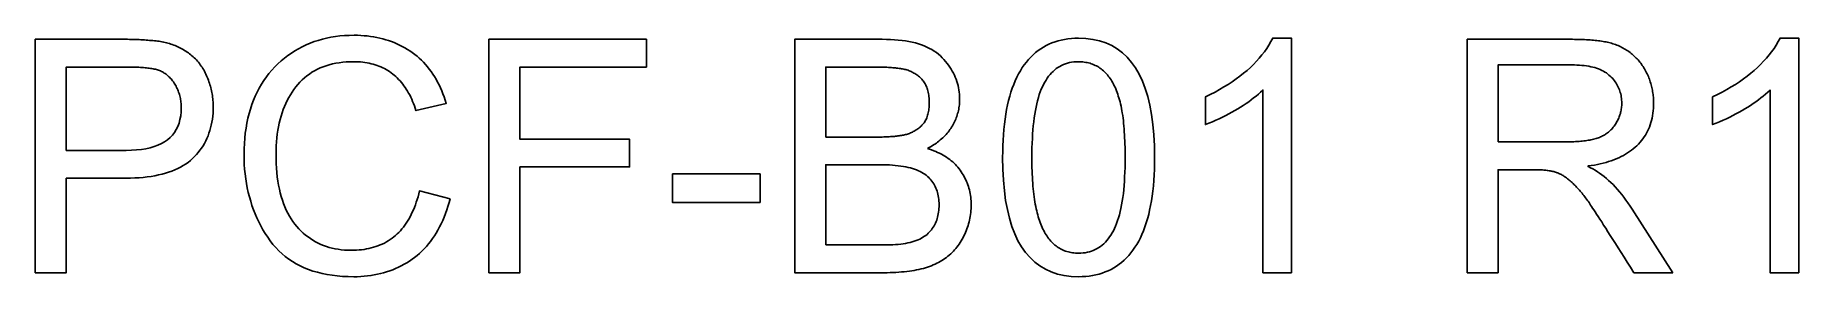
# Model space of a CAD drawing. Header units: millimetres. Extents: x 4 to 20.1, y 1.9 to 4.1.
import ezdxf

# ---------------------------------------------------------------- set-up
doc = ezdxf.new("R2010")
doc.units = ezdxf.units.MM
doc.layers.add('LASER_MARK', color=7, linetype='Continuous')

msp = doc.modelspace()

# ---------------------------------------------------------------- linework, layer by layer
at = {"layer": 'LASER_MARK'}
for points in [[(4, 4.064), (4.803, 4.064), (4.821, 4.064), (4.84, 4.064), (4.858, 4.063), (4.876, 4.063), (4.894, 4.063), (4.912, 4.062), (4.929, 4.061), (4.946, 4.061), (4.963, 4.06), (4.979, 4.059), (4.996, 4.058), (5.012, 4.057), (5.027, 4.056), (5.043, 4.054), (5.058, 4.053), (5.073, 4.052), (5.087, 4.05), (5.102, 4.048), (5.116, 4.047), (5.13, 4.045), (5.143, 4.043), (5.157, 4.04), (5.17, 4.038), (5.184, 4.035), (5.197, 4.032), (5.21, 4.028), (5.223, 4.024), (5.236, 4.02), (5.249, 4.016), (5.262, 4.011), (5.275, 4.006), (5.287, 4.001), (5.3, 3.995), (5.312, 3.989), (5.324, 3.983), (5.337, 3.976), (5.349, 3.969), (5.361, 3.962), (5.373, 3.955), (5.384, 3.947), (5.396, 3.939), (5.407, 3.931), (5.418, 3.922), (5.429, 3.913), (5.44, 3.904), (5.45, 3.894), (5.46, 3.885), (5.469, 3.875), (5.479, 3.864), (5.488, 3.854), (5.496, 3.843), (5.505, 3.832), (5.513, 3.82), (5.521, 3.808), (5.529, 3.796), (5.536, 3.784), (5.543, 3.772), (5.55, 3.759), (5.556, 3.746), (5.562, 3.732), (5.568, 3.719), (5.574, 3.705), (5.579, 3.691), (5.584, 3.677), (5.589, 3.664), (5.593, 3.65), (5.597, 3.636), (5.601, 3.622), (5.604, 3.608), (5.607, 3.593), (5.61, 3.579), (5.613, 3.565), (5.615, 3.551), (5.617, 3.536), (5.619, 3.522), (5.62, 3.507), (5.621, 3.493), (5.622, 3.478), (5.622, 3.463), (5.622, 3.448), (5.622, 3.419), (5.621, 3.391), (5.618, 3.363), (5.615, 3.335), (5.611, 3.308), (5.605, 3.282), (5.599, 3.257), (5.592, 3.231), (5.584, 3.207), (5.575, 3.183), (5.565, 3.16), (5.554, 3.137), (5.542, 3.115), (5.53, 3.093), (5.516, 3.072), (5.501, 3.052), (5.486, 3.032), (5.469, 3.013), (5.452, 2.994), (5.433, 2.976), (5.414, 2.959), (5.393, 2.942), (5.371, 2.927), (5.348, 2.912), (5.324, 2.898), (5.299, 2.885), (5.272, 2.873), (5.245, 2.862), (5.216, 2.852), (5.187, 2.843), (5.156, 2.834), (5.124, 2.827), (5.09, 2.82), (5.056, 2.814), (5.02, 2.809), (4.984, 2.805), (4.946, 2.802), (4.907, 2.8), (4.867, 2.799), (4.826, 2.798), (4.282, 2.798), (4.282, 1.936), (4, 1.936)], [(7.783, 2.611), (7.774, 2.576), (7.763, 2.541), (7.752, 2.508), (7.741, 2.475), (7.728, 2.443), (7.715, 2.412), (7.701, 2.382), (7.687, 2.353), (7.672, 2.325), (7.656, 2.298), (7.639, 2.272), (7.622, 2.247), (7.604, 2.222), (7.585, 2.199), (7.566, 2.176), (7.546, 2.154), (7.525, 2.133), (7.504, 2.113), (7.482, 2.094), (7.459, 2.076), (7.436, 2.059), (7.412, 2.043), (7.387, 2.027), (7.363, 2.013), (7.337, 1.999), (7.312, 1.986), (7.286, 1.974), (7.259, 1.963), (7.232, 1.953), (7.204, 1.944), (7.176, 1.936), (7.148, 1.928), (7.119, 1.922), (7.09, 1.916), (7.06, 1.911), (7.03, 1.907), (6.999, 1.904), (6.968, 1.902), (6.936, 1.9), (6.904, 1.9), (6.852, 1.901), (6.802, 1.903), (6.753, 1.907), (6.706, 1.913), (6.66, 1.92), (6.616, 1.929), (6.573, 1.94), (6.531, 1.952), (6.491, 1.966), (6.452, 1.982), (6.415, 1.999), (6.379, 2.018), (6.345, 2.038), (6.311, 2.06), (6.28, 2.084), (6.25, 2.109), (6.221, 2.136), (6.193, 2.165), (6.167, 2.195), (6.143, 2.227), (6.119, 2.26), (6.097, 2.294), (6.076, 2.328), (6.057, 2.363), (6.038, 2.399), (6.021, 2.436), (6.005, 2.473), (5.99, 2.51), (5.976, 2.549), (5.964, 2.588), (5.952, 2.627), (5.942, 2.668), (5.933, 2.709), (5.925, 2.75), (5.919, 2.793), (5.914, 2.836), (5.909, 2.879), (5.906, 2.924), (5.905, 2.969), (5.904, 3.015), (5.905, 3.065), (5.907, 3.114), (5.91, 3.162), (5.915, 3.209), (5.922, 3.255), (5.929, 3.3), (5.938, 3.344), (5.949, 3.387), (5.961, 3.428), (5.974, 3.469), (5.989, 3.508), (6.005, 3.546), (6.023, 3.583), (6.042, 3.619), (6.062, 3.654), (6.084, 3.688), (6.107, 3.721), (6.131, 3.752), (6.157, 3.783), (6.185, 3.812), (6.213, 3.84), (6.243, 3.867), (6.273, 3.892), (6.303, 3.916), (6.335, 3.938), (6.368, 3.959), (6.401, 3.978), (6.435, 3.996), (6.47, 4.013), (6.506, 4.028), (6.542, 4.042), (6.579, 4.054), (6.618, 4.065), (6.656, 4.074), (6.696, 4.082), (6.737, 4.088), (6.778, 4.094), (6.82, 4.097), (6.863, 4.099), (6.907, 4.1), (6.938, 4.1), (6.968, 4.098), (6.998, 4.096), (7.027, 4.094), (7.056, 4.09), (7.085, 4.086), (7.113, 4.081), (7.141, 4.075), (7.168, 4.068), (7.195, 4.06), (7.221, 4.052), (7.247, 4.043), (7.272, 4.033), (7.297, 4.022), (7.322, 4.011), (7.346, 3.999), (7.37, 3.986), (7.393, 3.972), (7.416, 3.957), (7.438, 3.942), (7.46, 3.926), (7.481, 3.909), (7.501, 3.891), (7.521, 3.873), (7.54, 3.854), (7.558, 3.834), (7.576, 3.813), (7.593, 3.792), (7.61, 3.77), (7.625, 3.747), (7.641, 3.723), (7.655, 3.699), (7.669, 3.674), (7.682, 3.649), (7.694, 3.622), (7.706, 3.595), (7.717, 3.567), (7.728, 3.538), (7.738, 3.509), (7.747, 3.479), (7.471, 3.414), (7.464, 3.436), (7.457, 3.457), (7.449, 3.478), (7.44, 3.498), (7.432, 3.518), (7.423, 3.537), (7.414, 3.556), (7.404, 3.574), (7.394, 3.591), (7.383, 3.608), (7.373, 3.624), (7.362, 3.64), (7.35, 3.656), (7.338, 3.67), (7.326, 3.685), (7.313, 3.698), (7.3, 3.711), (7.287, 3.724), (7.273, 3.736), (7.259, 3.747), (7.245, 3.758), (7.23, 3.769), (7.215, 3.778), (7.2, 3.788), (7.184, 3.796), (7.168, 3.804), (7.151, 3.812), (7.134, 3.819), (7.117, 3.825), (7.099, 3.831), (7.081, 3.836), (7.063, 3.841), (7.044, 3.845), (7.025, 3.849), (7.006, 3.852), (6.986, 3.855), (6.966, 3.857), (6.946, 3.858), (6.925, 3.859), (6.904, 3.859), (6.869, 3.859), (6.836, 3.857), (6.803, 3.854), (6.771, 3.85), (6.74, 3.845), (6.71, 3.839), (6.681, 3.831), (6.652, 3.823), (6.624, 3.813), (6.598, 3.802), (6.572, 3.79), (6.546, 3.777), (6.522, 3.763), (6.499, 3.747), (6.476, 3.731), (6.454, 3.713), (6.433, 3.694), (6.413, 3.674), (6.394, 3.653), (6.376, 3.631), (6.358, 3.607), (6.341, 3.583), (6.326, 3.558), (6.311, 3.533), (6.297, 3.507), (6.284, 3.479), (6.272, 3.451), (6.26, 3.423), (6.25, 3.393), (6.241, 3.363), (6.232, 3.332), (6.224, 3.3), (6.218, 3.267), (6.212, 3.234), (6.207, 3.2), (6.203, 3.165), (6.2, 3.129), (6.197, 3.093), (6.196, 3.055), (6.196, 3.017), (6.196, 2.974), (6.198, 2.931), (6.2, 2.889), (6.203, 2.849), (6.207, 2.81), (6.213, 2.771), (6.219, 2.734), (6.226, 2.699), (6.234, 2.664), (6.243, 2.63), (6.253, 2.598), (6.264, 2.567), (6.276, 2.536), (6.288, 2.507), (6.302, 2.479), (6.317, 2.453), (6.332, 2.427), (6.349, 2.403), (6.367, 2.379), (6.385, 2.357), (6.404, 2.336), (6.424, 2.316), (6.444, 2.297), (6.465, 2.279), (6.487, 2.263), (6.509, 2.247), (6.532, 2.232), (6.555, 2.219), (6.579, 2.206), (6.603, 2.195), (6.628, 2.185), (6.654, 2.175), (6.68, 2.167), (6.707, 2.16), (6.734, 2.154), (6.762, 2.15), (6.79, 2.146), (6.819, 2.143), (6.849, 2.141), (6.879, 2.141), (6.904, 2.141), (6.928, 2.142), (6.952, 2.144), (6.975, 2.146), (6.998, 2.149), (7.02, 2.153), (7.042, 2.157), (7.064, 2.162), (7.085, 2.168), (7.105, 2.175), (7.125, 2.182), (7.145, 2.189), (7.164, 2.198), (7.183, 2.207), (7.201, 2.217), (7.219, 2.227), (7.236, 2.238), (7.253, 2.25), (7.269, 2.263), (7.285, 2.276), (7.3, 2.29), (7.315, 2.304), (7.329, 2.319), (7.343, 2.335), (7.357, 2.352), (7.37, 2.369), (7.382, 2.387), (7.395, 2.406), (7.406, 2.425), (7.417, 2.445), (7.428, 2.466), (7.438, 2.487), (7.448, 2.509), (7.457, 2.532), (7.466, 2.555), (7.474, 2.579), (7.482, 2.604), (7.49, 2.629), (7.497, 2.655), (7.503, 2.682)], [(9.573, 3.811), (8.419, 3.811), (8.419, 3.152), (9.419, 3.152), (9.419, 2.9), (8.419, 2.9), (8.419, 1.936), (8.137, 1.936), (8.137, 4.064), (9.573, 4.064)], [(12.134, 3.068), (12.154, 3.062), (12.173, 3.055), (12.192, 3.048), (12.21, 3.041), (12.228, 3.033), (12.245, 3.025), (12.262, 3.016), (12.278, 3.007), (12.294, 2.998), (12.309, 2.988), (12.324, 2.978), (12.338, 2.968), (12.352, 2.957), (12.365, 2.946), (12.378, 2.934), (12.39, 2.922), (12.401, 2.91), (12.413, 2.897), (12.423, 2.884), (12.434, 2.87), (12.443, 2.856), (12.452, 2.842), (12.461, 2.828), (12.469, 2.814), (12.477, 2.799), (12.484, 2.784), (12.491, 2.769), (12.497, 2.754), (12.503, 2.738), (12.508, 2.723), (12.513, 2.707), (12.517, 2.691), (12.521, 2.674), (12.524, 2.658), (12.527, 2.641), (12.529, 2.624), (12.531, 2.607), (12.532, 2.59), (12.533, 2.572), (12.533, 2.554), (12.533, 2.537), (12.532, 2.519), (12.531, 2.502), (12.529, 2.484), (12.527, 2.467), (12.525, 2.45), (12.522, 2.433), (12.519, 2.416), (12.515, 2.4), (12.51, 2.383), (12.506, 2.367), (12.501, 2.351), (12.495, 2.335), (12.489, 2.319), (12.482, 2.303), (12.475, 2.287), (12.468, 2.272), (12.46, 2.257), (12.452, 2.242), (12.443, 2.227), (12.434, 2.212), (12.424, 2.197), (12.414, 2.183), (12.404, 2.17), (12.393, 2.157), (12.382, 2.144), (12.371, 2.132), (12.359, 2.12), (12.347, 2.108), (12.334, 2.097), (12.321, 2.086), (12.308, 2.076), (12.294, 2.066), (12.28, 2.056), (12.266, 2.047), (12.251, 2.038), (12.236, 2.03), (12.22, 2.022), (12.204, 2.014), (12.188, 2.007), (12.171, 2), (12.153, 1.993), (12.135, 1.987), (12.117, 1.981), (12.098, 1.976), (12.078, 1.971), (12.057, 1.966), (12.036, 1.962), (12.015, 1.958), (11.993, 1.954), (11.97, 1.951), (11.947, 1.948), (11.923, 1.945), (11.898, 1.943), (11.873, 1.941), (11.848, 1.939), (11.821, 1.938), (11.795, 1.937), (11.767, 1.936), (11.739, 1.936), (10.925, 1.936), (10.925, 4.064), (11.723, 4.064), (11.761, 4.063), (11.798, 4.062), (11.834, 4.06), (11.869, 4.057), (11.903, 4.053), (11.935, 4.049), (11.966, 4.043), (11.997, 4.037), (12.026, 4.03), (12.054, 4.022), (12.08, 4.013), (12.106, 4.003), (12.13, 3.993), (12.154, 3.981), (12.176, 3.969), (12.197, 3.956), (12.217, 3.942), (12.236, 3.927), (12.253, 3.912), (12.27, 3.895), (12.285, 3.878), (12.3, 3.861), (12.314, 3.844), (12.327, 3.827), (12.339, 3.809), (12.351, 3.791), (12.361, 3.773), (12.371, 3.755), (12.38, 3.736), (12.389, 3.718), (12.396, 3.699), (12.403, 3.68), (12.409, 3.661), (12.414, 3.641), (12.419, 3.622), (12.422, 3.602), (12.425, 3.582), (12.427, 3.562), (12.428, 3.541), (12.428, 3.521), (12.428, 3.507), (12.428, 3.493), (12.427, 3.48), (12.426, 3.466), (12.424, 3.453), (12.422, 3.439), (12.42, 3.426), (12.417, 3.413), (12.414, 3.4), (12.41, 3.387), (12.406, 3.374), (12.402, 3.361), (12.398, 3.349), (12.393, 3.336), (12.387, 3.324), (12.382, 3.312), (12.376, 3.299), (12.369, 3.287), (12.362, 3.275), (12.355, 3.263), (12.348, 3.252), (12.34, 3.24), (12.332, 3.229), (12.323, 3.218), (12.314, 3.207), (12.305, 3.196), (12.295, 3.186), (12.285, 3.175), (12.274, 3.165), (12.263, 3.155), (12.252, 3.146), (12.24, 3.136), (12.228, 3.127), (12.216, 3.118), (12.203, 3.109), (12.19, 3.101), (12.177, 3.092), (12.163, 3.084), (12.149, 3.076), (12.134, 3.068)], [(13.513, 4.074), (13.58, 4.071), (13.644, 4.063), (13.705, 4.049), (13.762, 4.03), (13.816, 4.006), (13.866, 3.976), (13.913, 3.941), (13.956, 3.9), (13.996, 3.853), (14.033, 3.802), (14.066, 3.745), (14.095, 3.682), (14.121, 3.614), (14.144, 3.541), (14.163, 3.462), (14.178, 3.377), (14.191, 3.288), (14.199, 3.192), (14.204, 3.092), (14.206, 2.985), (14.206, 2.931), (14.204, 2.878), (14.202, 2.827), (14.199, 2.777), (14.195, 2.728), (14.19, 2.681), (14.184, 2.635), (14.178, 2.591), (14.17, 2.548), (14.161, 2.506), (14.152, 2.466), (14.142, 2.427), (14.13, 2.39), (14.118, 2.354), (14.105, 2.319), (14.091, 2.286), (14.077, 2.254), (14.061, 2.224), (14.044, 2.195), (14.027, 2.168), (14.009, 2.142), (13.99, 2.117), (13.97, 2.093), (13.949, 2.071), (13.928, 2.051), (13.905, 2.031), (13.882, 2.013), (13.859, 1.996), (13.834, 1.981), (13.809, 1.967), (13.783, 1.954), (13.756, 1.943), (13.728, 1.933), (13.7, 1.924), (13.67, 1.917), (13.64, 1.911), (13.61, 1.906), (13.578, 1.903), (13.546, 1.901), (13.513, 1.9), (13.445, 1.903), (13.381, 1.911), (13.32, 1.924), (13.263, 1.943), (13.21, 1.968), (13.16, 1.998), (13.113, 2.033), (13.07, 2.074), (13.03, 2.12), (12.993, 2.171), (12.96, 2.228), (12.931, 2.291), (12.905, 2.359), (12.883, 2.432), (12.864, 2.511), (12.848, 2.595), (12.836, 2.684), (12.827, 2.779), (12.822, 2.88), (12.82, 2.985), (12.821, 3.04), (12.822, 3.093), (12.824, 3.144), (12.827, 3.194), (12.832, 3.243), (12.836, 3.29), (12.842, 3.336), (12.849, 3.381), (12.857, 3.424), (12.865, 3.465), (12.875, 3.506), (12.885, 3.544), (12.896, 3.582), (12.908, 3.618), (12.921, 3.653), (12.935, 3.686), (12.95, 3.718), (12.965, 3.748), (12.982, 3.777), (13, 3.805), (13.018, 3.831), (13.037, 3.856), (13.057, 3.879), (13.077, 3.902), (13.099, 3.922), (13.121, 3.942), (13.144, 3.96), (13.168, 3.977), (13.192, 3.992), (13.217, 4.007), (13.243, 4.019), (13.27, 4.031), (13.298, 4.041), (13.326, 4.05), (13.355, 4.057), (13.385, 4.063), (13.416, 4.068), (13.447, 4.071), (13.48, 4.073), (13.513, 4.074)], [(15.454, 1.936), (15.193, 1.936), (15.193, 3.601), (15.173, 3.582), (15.153, 3.564), (15.131, 3.546), (15.109, 3.529), (15.087, 3.511), (15.064, 3.494), (15.04, 3.478), (15.015, 3.461), (14.99, 3.445), (14.964, 3.429), (14.938, 3.414), (14.91, 3.398), (14.883, 3.383), (14.854, 3.368), (14.825, 3.354), (14.795, 3.34), (14.765, 3.326), (14.733, 3.312), (14.702, 3.299), (14.669, 3.286), (14.669, 3.538), (14.714, 3.56), (14.757, 3.583), (14.798, 3.606), (14.838, 3.629), (14.877, 3.653), (14.914, 3.677), (14.95, 3.702), (14.984, 3.728), (15.017, 3.754), (15.049, 3.78), (15.079, 3.807), (15.107, 3.835), (15.134, 3.863), (15.16, 3.892), (15.184, 3.921), (15.207, 3.95), (15.229, 3.98), (15.249, 4.011), (15.267, 4.042), (15.284, 4.074), (15.454, 4.074)], [(18.931, 1.936), (18.577, 1.936), (18.546, 1.986), (18.516, 2.033), (18.487, 2.078), (18.46, 2.122), (18.433, 2.163), (18.408, 2.203), (18.384, 2.24), (18.361, 2.276), (18.34, 2.31), (18.32, 2.342), (18.3, 2.371), (18.283, 2.399), (18.266, 2.425), (18.25, 2.449), (18.236, 2.471), (18.223, 2.492), (18.211, 2.51), (18.2, 2.526), (18.191, 2.541), (18.182, 2.553), (18.175, 2.564), (18.167, 2.576), (18.159, 2.587), (18.151, 2.598), (18.143, 2.608), (18.136, 2.619), (18.128, 2.629), (18.12, 2.64), (18.112, 2.65), (18.104, 2.66), (18.095, 2.669), (18.087, 2.679), (18.079, 2.688), (18.071, 2.698), (18.063, 2.707), (18.054, 2.716), (18.046, 2.724), (18.038, 2.733), (18.029, 2.741), (18.021, 2.75), (18.012, 2.758), (18.004, 2.765), (17.995, 2.773), (17.987, 2.78), (17.979, 2.787), (17.971, 2.793), (17.962, 2.8), (17.954, 2.806), (17.946, 2.811), (17.938, 2.817), (17.93, 2.822), (17.922, 2.826), (17.915, 2.831), (17.907, 2.835), (17.899, 2.839), (17.891, 2.842), (17.884, 2.846), (17.876, 2.848), (17.869, 2.851), (17.861, 2.853), (17.853, 2.856), (17.846, 2.858), (17.838, 2.859), (17.829, 2.861), (17.821, 2.863), (17.812, 2.865), (17.803, 2.866), (17.793, 2.867), (17.784, 2.869), (17.774, 2.87), (17.764, 2.871), (17.754, 2.872), (17.743, 2.873), (17.733, 2.873), (17.722, 2.874), (17.71, 2.874), (17.699, 2.875), (17.687, 2.875), (17.675, 2.875), (17.663, 2.875), (17.338, 2.875), (17.338, 1.936), (17.056, 1.936), (17.056, 4.064), (17.998, 4.064), (18.017, 4.064), (18.036, 4.063), (18.055, 4.063), (18.073, 4.063), (18.091, 4.062), (18.108, 4.062), (18.126, 4.061), (18.143, 4.06), (18.159, 4.059), (18.176, 4.058), (18.192, 4.056), (18.207, 4.055), (18.223, 4.053), (18.238, 4.052), (18.253, 4.05), (18.267, 4.048), (18.281, 4.046), (18.295, 4.044), (18.309, 4.041), (18.322, 4.039), (18.335, 4.036), (18.348, 4.034), (18.36, 4.03), (18.373, 4.027), (18.385, 4.023), (18.397, 4.019), (18.409, 4.015), (18.421, 4.011), (18.433, 4.006), (18.444, 4.001), (18.456, 3.995), (18.467, 3.99), (18.478, 3.984), (18.489, 3.978), (18.5, 3.971), (18.51, 3.965), (18.521, 3.958), (18.531, 3.951), (18.541, 3.943), (18.551, 3.935), (18.561, 3.927), (18.57, 3.919), (18.58, 3.911), (18.589, 3.902), (18.598, 3.893), (18.606, 3.884), (18.615, 3.875), (18.623, 3.865), (18.631, 3.856), (18.638, 3.846), (18.646, 3.836), (18.653, 3.825), (18.66, 3.815), (18.667, 3.804), (18.673, 3.793), (18.68, 3.782), (18.686, 3.771), (18.692, 3.759), (18.697, 3.748), (18.703, 3.736), (18.708, 3.724), (18.713, 3.712), (18.717, 3.699), (18.722, 3.687), (18.726, 3.675), (18.73, 3.662), (18.733, 3.65), (18.737, 3.637), (18.74, 3.625), (18.742, 3.612), (18.745, 3.599), (18.747, 3.587), (18.749, 3.574), (18.751, 3.561), (18.752, 3.548), (18.754, 3.535), (18.754, 3.522), (18.755, 3.508), (18.756, 3.495), (18.756, 3.482), (18.755, 3.458), (18.754, 3.435), (18.752, 3.412), (18.75, 3.389), (18.746, 3.367), (18.742, 3.346), (18.737, 3.325), (18.731, 3.304), (18.725, 3.284), (18.718, 3.264), (18.71, 3.245), (18.701, 3.227), (18.691, 3.208), (18.681, 3.191), (18.67, 3.174), (18.658, 3.157), (18.646, 3.14), (18.632, 3.125), (18.618, 3.109), (18.603, 3.094), (18.588, 3.08), (18.571, 3.066), (18.554, 3.053), (18.537, 3.04), (18.518, 3.028), (18.499, 3.016), (18.48, 3.005), (18.459, 2.994), (18.438, 2.984), (18.416, 2.975), (18.394, 2.966), (18.37, 2.957), (18.346, 2.949), (18.322, 2.942), (18.296, 2.935), (18.27, 2.929), (18.244, 2.923), (18.216, 2.917), (18.188, 2.913), (18.159, 2.909), (18.159, 2.903), (18.181, 2.893), (18.202, 2.882), (18.223, 2.87), (18.244, 2.857), (18.264, 2.843), (18.285, 2.828), (18.305, 2.812), (18.326, 2.795), (18.346, 2.778), (18.366, 2.759), (18.386, 2.739), (18.406, 2.718), (18.426, 2.696), (18.445, 2.673), (18.465, 2.649), (18.484, 2.625), (18.503, 2.599), (18.522, 2.572), (18.541, 2.544), (18.56, 2.515)], [(20.079, 1.936), (19.818, 1.936), (19.818, 3.601), (19.798, 3.582), (19.777, 3.564), (19.756, 3.546), (19.734, 3.529), (19.712, 3.511), (19.689, 3.494), (19.665, 3.478), (19.64, 3.461), (19.615, 3.445), (19.589, 3.429), (19.562, 3.414), (19.535, 3.398), (19.507, 3.383), (19.479, 3.368), (19.45, 3.354), (19.42, 3.34), (19.389, 3.326), (19.358, 3.312), (19.327, 3.299), (19.294, 3.286), (19.294, 3.538), (19.338, 3.56), (19.381, 3.583), (19.423, 3.606), (19.463, 3.629), (19.502, 3.653), (19.539, 3.677), (19.575, 3.702), (19.609, 3.728), (19.642, 3.754), (19.674, 3.78), (19.704, 3.807), (19.732, 3.835), (19.759, 3.863), (19.785, 3.892), (19.809, 3.921), (19.832, 3.95), (19.854, 3.98), (19.874, 4.011), (19.892, 4.042), (19.909, 4.074), (20.079, 4.074)], [(13.513, 2.115), (13.533, 2.115), (13.554, 2.117), (13.573, 2.119), (13.593, 2.123), (13.611, 2.128), (13.63, 2.133), (13.647, 2.14), (13.664, 2.147), (13.681, 2.156), (13.697, 2.166), (13.713, 2.176), (13.728, 2.188), (13.743, 2.201), (13.757, 2.215), (13.77, 2.229), (13.783, 2.245), (13.796, 2.262), (13.808, 2.28), (13.819, 2.299), (13.83, 2.319), (13.841, 2.34), (13.851, 2.362), (13.86, 2.386), (13.869, 2.411), (13.877, 2.437), (13.885, 2.464), (13.892, 2.493), (13.899, 2.523), (13.905, 2.555), (13.911, 2.587), (13.916, 2.621), (13.921, 2.657), (13.925, 2.693), (13.928, 2.731), (13.931, 2.77), (13.933, 2.811), (13.935, 2.852), (13.937, 2.895), (13.937, 2.94), (13.938, 2.985), (13.938, 3.017), (13.937, 3.049), (13.937, 3.079), (13.936, 3.109), (13.935, 3.138), (13.933, 3.166), (13.932, 3.194), (13.93, 3.221), (13.928, 3.248), (13.926, 3.273), (13.923, 3.298), (13.921, 3.323), (13.918, 3.346), (13.915, 3.369), (13.911, 3.392), (13.908, 3.413), (13.904, 3.434), (13.9, 3.454), (13.895, 3.474), (13.891, 3.493), (13.886, 3.511), (13.881, 3.529), (13.875, 3.546), (13.87, 3.563), (13.864, 3.579), (13.858, 3.595), (13.852, 3.611), (13.845, 3.626), (13.838, 3.64), (13.831, 3.654), (13.824, 3.668), (13.817, 3.681), (13.809, 3.693), (13.801, 3.705), (13.793, 3.717), (13.784, 3.728), (13.776, 3.739), (13.767, 3.749), (13.758, 3.759), (13.748, 3.768), (13.739, 3.777), (13.729, 3.786), (13.719, 3.794), (13.708, 3.801), (13.698, 3.808), (13.687, 3.815), (13.676, 3.821), (13.665, 3.826), (13.653, 3.832), (13.641, 3.836), (13.629, 3.841), (13.617, 3.845), (13.604, 3.848), (13.591, 3.851), (13.578, 3.853), (13.565, 3.855), (13.552, 3.857), (13.538, 3.858), (13.524, 3.859), (13.51, 3.859), (13.489, 3.859), (13.469, 3.857), (13.449, 3.854), (13.43, 3.851), (13.411, 3.846), (13.393, 3.84), (13.375, 3.834), (13.358, 3.826), (13.341, 3.817), (13.325, 3.807), (13.31, 3.796), (13.295, 3.784), (13.28, 3.771), (13.266, 3.757), (13.253, 3.742), (13.24, 3.726), (13.227, 3.709), (13.216, 3.691), (13.204, 3.672), (13.193, 3.652), (13.183, 3.63), (13.173, 3.608), (13.164, 3.584), (13.155, 3.559), (13.147, 3.532), (13.139, 3.504), (13.132, 3.476), (13.125, 3.445), (13.119, 3.414), (13.114, 3.381), (13.109, 3.347), (13.104, 3.312), (13.1, 3.276), (13.097, 3.238), (13.094, 3.199), (13.092, 3.159), (13.09, 3.117), (13.088, 3.075), (13.088, 3.031), (13.087, 2.985), (13.087, 2.954), (13.088, 2.923), (13.088, 2.893), (13.089, 2.864), (13.09, 2.835), (13.092, 2.807), (13.093, 2.779), (13.095, 2.752), (13.097, 2.726), (13.099, 2.701), (13.102, 2.676), (13.105, 2.652), (13.108, 2.628), (13.111, 2.605), (13.114, 2.583), (13.118, 2.562), (13.122, 2.541), (13.126, 2.52), (13.131, 2.501), (13.135, 2.482), (13.14, 2.464), (13.145, 2.446), (13.151, 2.428), (13.156, 2.411), (13.162, 2.395), (13.168, 2.379), (13.174, 2.364), (13.181, 2.349), (13.188, 2.334), (13.195, 2.32), (13.202, 2.306), (13.209, 2.293), (13.217, 2.281), (13.225, 2.268), (13.233, 2.257), (13.242, 2.246), (13.25, 2.235), (13.259, 2.225), (13.268, 2.215), (13.277, 2.205), (13.287, 2.197), (13.297, 2.188), (13.307, 2.18), (13.317, 2.173), (13.328, 2.166), (13.338, 2.159), (13.349, 2.153), (13.36, 2.147), (13.372, 2.142), (13.383, 2.137), (13.395, 2.133), (13.407, 2.129), (13.42, 2.126), (13.432, 2.123), (13.445, 2.12), (13.458, 2.118), (13.471, 2.117), (13.485, 2.116), (13.499, 2.115), (13.513, 2.115)], [(4.282, 3.051), (4.829, 3.051), (4.878, 3.052), (4.924, 3.055), (4.968, 3.06), (5.009, 3.066), (5.048, 3.075), (5.085, 3.086), (5.119, 3.098), (5.15, 3.113), (5.179, 3.13), (5.205, 3.148), (5.229, 3.168), (5.25, 3.191), (5.269, 3.215), (5.286, 3.241), (5.299, 3.27), (5.311, 3.3), (5.319, 3.332), (5.326, 3.366), (5.329, 3.402), (5.331, 3.44), (5.331, 3.452), (5.33, 3.465), (5.329, 3.477), (5.328, 3.49), (5.327, 3.502), (5.325, 3.514), (5.323, 3.525), (5.32, 3.537), (5.318, 3.549), (5.314, 3.56), (5.311, 3.571), (5.307, 3.582), (5.303, 3.593), (5.299, 3.604), (5.294, 3.615), (5.289, 3.625), (5.284, 3.635), (5.278, 3.645), (5.272, 3.655), (5.265, 3.665), (5.259, 3.675), (5.252, 3.684), (5.245, 3.693), (5.238, 3.702), (5.231, 3.71), (5.224, 3.717), (5.216, 3.725), (5.208, 3.732), (5.201, 3.739), (5.193, 3.745), (5.185, 3.751), (5.176, 3.756), (5.168, 3.761), (5.159, 3.766), (5.151, 3.771), (5.142, 3.775), (5.133, 3.778), (5.124, 3.782), (5.115, 3.785), (5.105, 3.787), (5.095, 3.79), (5.085, 3.792), (5.074, 3.794), (5.063, 3.796), (5.052, 3.798), (5.04, 3.799), (5.027, 3.801), (5.014, 3.803), (5.001, 3.804), (4.987, 3.805), (4.973, 3.806), (4.958, 3.807), (4.943, 3.808), (4.927, 3.809), (4.911, 3.81), (4.894, 3.81), (4.877, 3.811), (4.859, 3.811), (4.841, 3.811), (4.823, 3.811), (4.282, 3.811)], [(11.207, 3.173), (11.668, 3.173), (11.682, 3.173), (11.696, 3.173), (11.71, 3.173), (11.723, 3.173), (11.736, 3.174), (11.749, 3.174), (11.762, 3.175), (11.775, 3.175), (11.787, 3.176), (11.799, 3.177), (11.811, 3.178), (11.822, 3.178), (11.834, 3.179), (11.845, 3.181), (11.856, 3.182), (11.866, 3.183), (11.877, 3.184), (11.887, 3.186), (11.897, 3.187), (11.907, 3.189), (11.916, 3.19), (11.926, 3.192), (11.935, 3.195), (11.944, 3.197), (11.954, 3.2), (11.963, 3.203), (11.972, 3.206), (11.98, 3.21), (11.989, 3.214), (11.998, 3.218), (12.006, 3.222), (12.015, 3.227), (12.023, 3.231), (12.031, 3.237), (12.039, 3.242), (12.047, 3.248), (12.055, 3.254), (12.062, 3.26), (12.07, 3.266), (12.077, 3.273), (12.085, 3.28), (12.091, 3.287), (12.098, 3.295), (12.104, 3.303), (12.11, 3.312), (12.115, 3.321), (12.12, 3.33), (12.125, 3.339), (12.129, 3.349), (12.133, 3.36), (12.136, 3.371), (12.139, 3.382), (12.142, 3.393), (12.145, 3.405), (12.147, 3.418), (12.148, 3.43), (12.15, 3.443), (12.151, 3.457), (12.151, 3.471), (12.151, 3.485), (12.151, 3.5), (12.151, 3.514), (12.15, 3.528), (12.148, 3.542), (12.147, 3.555), (12.145, 3.568), (12.142, 3.581), (12.139, 3.593), (12.136, 3.605), (12.133, 3.616), (12.129, 3.627), (12.124, 3.637), (12.12, 3.647), (12.115, 3.657), (12.109, 3.667), (12.103, 3.676), (12.097, 3.684), (12.091, 3.692), (12.084, 3.7), (12.077, 3.707), (12.069, 3.714), (12.061, 3.721), (12.054, 3.728), (12.046, 3.734), (12.037, 3.74), (12.029, 3.746), (12.021, 3.751), (12.012, 3.756), (12.003, 3.761), (11.995, 3.765), (11.986, 3.77), (11.976, 3.774), (11.967, 3.777), (11.958, 3.781), (11.948, 3.784), (11.938, 3.787), (11.929, 3.789), (11.919, 3.791), (11.908, 3.794), (11.898, 3.795), (11.888, 3.797), (11.877, 3.798), (11.866, 3.8), (11.854, 3.801), (11.843, 3.802), (11.831, 3.803), (11.818, 3.804), (11.806, 3.805), (11.793, 3.806), (11.78, 3.807), (11.766, 3.808), (11.752, 3.809), (11.738, 3.809), (11.724, 3.81), (11.709, 3.81), (11.694, 3.811), (11.679, 3.811), (11.664, 3.811), (11.648, 3.811), (11.632, 3.811), (11.207, 3.811)], [(17.338, 3.128), (17.942, 3.128), (17.96, 3.128), (17.977, 3.128), (17.995, 3.128), (18.012, 3.129), (18.028, 3.13), (18.044, 3.131), (18.06, 3.132), (18.076, 3.133), (18.091, 3.134), (18.105, 3.136), (18.12, 3.137), (18.134, 3.139), (18.147, 3.141), (18.16, 3.143), (18.173, 3.145), (18.185, 3.148), (18.197, 3.15), (18.209, 3.153), (18.22, 3.156), (18.231, 3.159), (18.242, 3.162), (18.252, 3.166), (18.262, 3.17), (18.272, 3.174), (18.282, 3.178), (18.291, 3.183), (18.3, 3.188), (18.31, 3.193), (18.318, 3.199), (18.327, 3.205), (18.335, 3.211), (18.344, 3.218), (18.352, 3.224), (18.359, 3.231), (18.367, 3.239), (18.374, 3.246), (18.381, 3.254), (18.388, 3.263), (18.395, 3.271), (18.402, 3.28), (18.408, 3.289), (18.414, 3.298), (18.419, 3.308), (18.425, 3.317), (18.43, 3.326), (18.434, 3.336), (18.438, 3.346), (18.442, 3.356), (18.446, 3.365), (18.449, 3.375), (18.453, 3.386), (18.455, 3.396), (18.458, 3.406), (18.46, 3.417), (18.461, 3.427), (18.463, 3.438), (18.464, 3.449), (18.465, 3.46), (18.465, 3.471), (18.465, 3.482), (18.465, 3.496), (18.464, 3.51), (18.463, 3.524), (18.461, 3.538), (18.459, 3.552), (18.456, 3.565), (18.452, 3.578), (18.448, 3.591), (18.444, 3.604), (18.439, 3.616), (18.433, 3.628), (18.427, 3.64), (18.421, 3.652), (18.414, 3.664), (18.406, 3.675), (18.398, 3.686), (18.389, 3.697), (18.38, 3.708), (18.37, 3.718), (18.359, 3.728), (18.349, 3.738), (18.337, 3.748), (18.325, 3.757), (18.312, 3.765), (18.298, 3.773), (18.284, 3.78), (18.268, 3.787), (18.253, 3.794), (18.236, 3.799), (18.219, 3.805), (18.201, 3.81), (18.183, 3.814), (18.164, 3.818), (18.144, 3.821), (18.123, 3.824), (18.102, 3.826), (18.08, 3.828), (18.057, 3.829), (18.034, 3.83), (18.01, 3.83), (17.338, 3.83)], [(11.207, 2.189), (11.736, 2.189), (11.764, 2.189), (11.791, 2.19), (11.818, 2.191), (11.843, 2.193), (11.868, 2.195), (11.891, 2.198), (11.914, 2.201), (11.936, 2.204), (11.957, 2.208), (11.977, 2.213), (11.996, 2.218), (12.015, 2.224), (12.032, 2.23), (12.049, 2.236), (12.065, 2.243), (12.08, 2.251), (12.094, 2.259), (12.107, 2.268), (12.12, 2.277), (12.131, 2.286), (12.142, 2.296), (12.152, 2.306), (12.162, 2.317), (12.171, 2.328), (12.179, 2.339), (12.187, 2.351), (12.195, 2.363), (12.202, 2.376), (12.208, 2.389), (12.214, 2.402), (12.219, 2.415), (12.224, 2.429), (12.228, 2.444), (12.231, 2.458), (12.234, 2.473), (12.237, 2.489), (12.239, 2.505), (12.24, 2.521), (12.241, 2.538), (12.241, 2.554), (12.241, 2.572), (12.24, 2.588), (12.239, 2.605), (12.237, 2.621), (12.234, 2.636), (12.231, 2.651), (12.227, 2.666), (12.222, 2.68), (12.217, 2.694), (12.212, 2.708), (12.206, 2.721), (12.199, 2.734), (12.192, 2.747), (12.184, 2.759), (12.175, 2.771), (12.166, 2.782), (12.156, 2.793), (12.146, 2.804), (12.135, 2.814), (12.124, 2.824), (12.112, 2.833), (12.098, 2.842), (12.084, 2.85), (12.069, 2.858), (12.053, 2.866), (12.036, 2.873), (12.018, 2.879), (12, 2.885), (11.98, 2.891), (11.959, 2.896), (11.937, 2.901), (11.915, 2.905), (11.891, 2.908), (11.867, 2.911), (11.841, 2.914), (11.815, 2.916), (11.788, 2.918), (11.759, 2.919), (11.73, 2.92), (11.7, 2.92), (11.207, 2.92)], [(10.609, 2.575), (9.811, 2.575), (9.811, 2.837), (10.609, 2.837)]]:
    msp.add_lwpolyline(points, close=True, dxfattribs=at)

doc.saveas('drawing.dxf')
